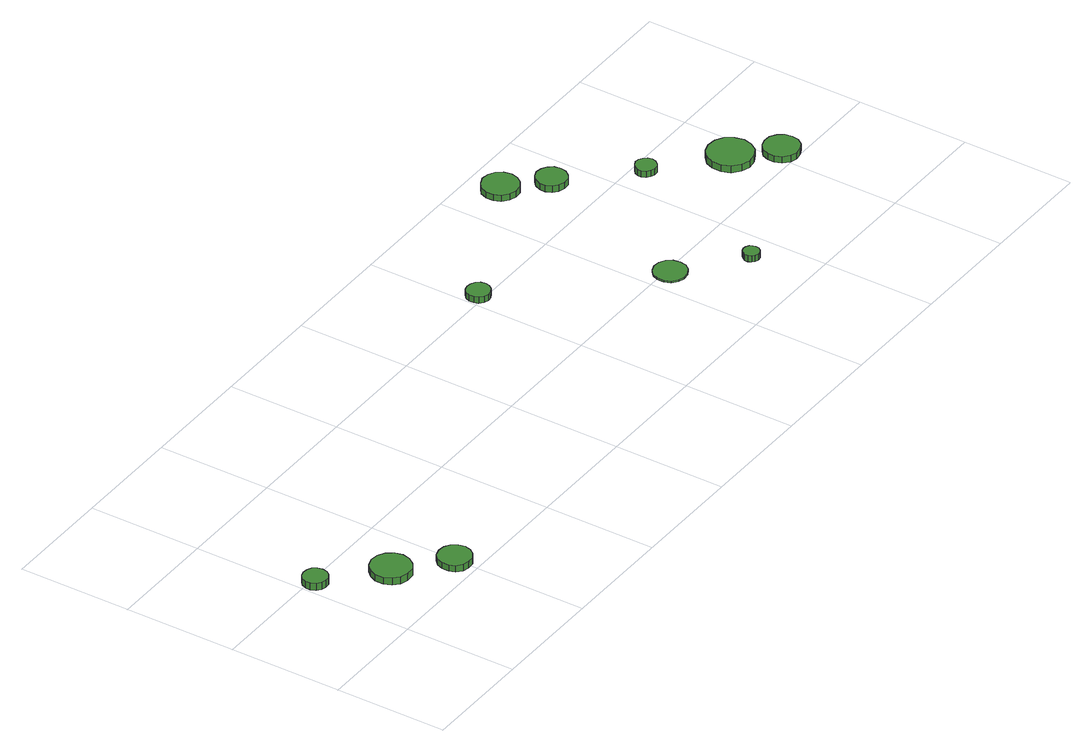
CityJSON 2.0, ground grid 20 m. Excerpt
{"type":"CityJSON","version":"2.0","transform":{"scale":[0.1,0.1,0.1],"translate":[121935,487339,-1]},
"CityObjects":{
"tree1":{"type":"SolitaryVegetationObject","attributes":{"function":"something"},"geometry":[{"type":"MultiSurface","lod":"1","boundaries":[[[0,1,2,3,4,5,6,7,8,9,10,11,12,13,14]],[[15,16,17,18,19,20,21,22,23,24,25,26,27,28,29]],[[0,29,28,1]],[[1,28,27,2]],[[2,27,26,3]],[[3,26,25,4]],[[4,25,24,5]],[[5,24,23,6]],[[6,23,22,7]],[[7,22,21,8]],[[8,21,20,9]],[[9,20,19,10]],[[10,19,18,11]],[[11,18,17,12]],[[12,17,16,13]],[[13,16,15,14]],[[14,15,29,0]]]}]},
"tree2":{"type":"SolitaryVegetationObject","attributes":{"function":"something"},"geometry":[{"type":"MultiSurface","lod":"1","boundaries":[[[30,31,32,33,34,35,36,37,38,39,40,41,42,43,44]],[[45,46,47,48,49,50,51,52,53,54,55,56,57,58,59]],[[30,59,58,31]],[[31,58,57,32]],[[32,57,56,33]],[[33,56,55,34]],[[34,55,54,35]],[[35,54,53,36]],[[36,53,52,37]],[[37,52,51,38]],[[38,51,50,39]],[[39,50,49,40]],[[40,49,48,41]],[[41,48,47,42]],[[42,47,46,43]],[[43,46,45,44]],[[44,45,59,30]]]}]},
"tree3":{"type":"SolitaryVegetationObject","attributes":{"function":"something"},"geometry":[{"type":"MultiSurface","lod":"1","boundaries":[[[60,61,62,63,64,65,66,67,68,69,70,71,72,73,74]],[[75,76,77,78,79,80,81,82,83,84,85,86,87,88,89]],[[60,89,88,61]],[[61,88,87,62]],[[62,87,86,63]],[[63,86,85,64]],[[64,85,84,65]],[[65,84,83,66]],[[66,83,82,67]],[[67,82,81,68]],[[68,81,80,69]],[[69,80,79,70]],[[70,79,78,71]],[[71,78,77,72]],[[72,77,76,73]],[[73,76,75,74]],[[74,75,89,60]]]}]},
"tree4":{"type":"SolitaryVegetationObject","attributes":{"function":"something"},"geometry":[{"type":"MultiSurface","lod":"1","boundaries":[[[90,91,92,93,94,95,96,97,98,99,100,101,102,103,104]],[[105,106,107,108,109,110,111,112,113,114,115,116,117,118,119]],[[90,119,118,91]],[[91,118,117,92]],[[92,117,116,93]],[[93,116,115,94]],[[94,115,114,95]],[[95,114,113,96]],[[96,113,112,97]],[[97,112,111,98]],[[98,111,110,99]],[[99,110,109,100]],[[100,109,108,101]],[[101,108,107,102]],[[102,107,106,103]],[[103,106,105,104]],[[104,105,119,90]]]}]},
"tree5":{"type":"SolitaryVegetationObject","attributes":{"function":"something"},"geometry":[{"type":"MultiSurface","lod":"1","boundaries":[[[120,121,122,123,124,125,126,127,128,129,130,131,132,133,134]],[[135,136,137,138,139,140,141,142,143,144,145,146,147,148,149]],[[120,149,148,121]],[[121,148,147,122]],[[122,147,146,123]],[[123,146,145,124]],[[124,145,144,125]],[[125,144,143,126]],[[126,143,142,127]],[[127,142,141,128]],[[128,141,140,129]],[[129,140,139,130]],[[130,139,138,131]],[[131,138,137,132]],[[132,137,136,133]],[[133,136,135,134]],[[134,135,149,120]]]}]},
"tree6":{"type":"SolitaryVegetationObject","attributes":{"function":"something"},"geometry":[{"type":"MultiSurface","lod":"1","boundaries":[[[150,151,152,153,154,155,156,157,158,159,160,161,162,163,164]],[[165,166,167,168,169,170,171,172,173,174,175,176,177,178,179]],[[150,179,178,151]],[[151,178,177,152]],[[152,177,176,153]],[[153,176,175,154]],[[154,175,174,155]],[[155,174,173,156]],[[156,173,172,157]],[[157,172,171,158]],[[158,171,170,159]],[[159,170,169,160]],[[160,169,168,161]],[[161,168,167,162]],[[162,167,166,163]],[[163,166,165,164]],[[164,165,179,150]]]}]},
"tree7":{"type":"SolitaryVegetationObject","attributes":{"function":"something"},"geometry":[{"type":"MultiSurface","lod":"1","boundaries":[[[180,181,182,183,184,185,186,187,188,189,190,191,192,193,194]],[[195,196,197,198,199,200,201,202,203,204,205,206,207,208,209]],[[180,209,208,181]],[[181,208,207,182]],[[182,207,206,183]],[[183,206,205,184]],[[184,205,204,185]],[[185,204,203,186]],[[186,203,202,187]],[[187,202,201,188]],[[188,201,200,189]],[[189,200,199,190]],[[190,199,198,191]],[[191,198,197,192]],[[192,197,196,193]],[[193,196,195,194]],[[194,195,209,180]]]}]},
"tree8":{"type":"SolitaryVegetationObject","attributes":{"function":"something"},"geometry":[{"type":"MultiSurface","lod":"1","boundaries":[[[210,211,212,213,214,215,216,217,218,219,220,221,222,223,224]],[[225,226,227,228,229,230,231,232,233,234,235,236,237,238,239]],[[210,239,238,211]],[[211,238,237,212]],[[212,237,236,213]],[[213,236,235,214]],[[214,235,234,215]],[[215,234,233,216]],[[216,233,232,217]],[[217,232,231,218]],[[218,231,230,219]],[[219,230,229,220]],[[220,229,228,221]],[[221,228,227,222]],[[222,227,226,223]],[[223,226,225,224]],[[224,225,239,210]]]}]},
"tree9":{"type":"SolitaryVegetationObject","attributes":{"function":"something"},"geometry":[{"type":"MultiSurface","lod":"1","boundaries":[[[240,241,242,243,244,245,246,247,248,249,250,251,252,253,254]],[[255,256,257,258,259,260,261,262,263,264,265,266,267,268,269]],[[240,269,268,241]],[[241,268,267,242]],[[242,267,266,243]],[[243,266,265,244]],[[244,265,264,245]],[[245,264,263,246]],[[246,263,262,247]],[[247,262,261,248]],[[248,261,260,249]],[[249,260,259,250]],[[250,259,258,251]],[[251,258,257,252]],[[252,257,256,253]],[[253,256,255,254]],[[254,255,269,240]]]}]},
"tree10":{"type":"SolitaryVegetationObject","attributes":{"function":"something"},"geometry":[{"type":"MultiSurface","lod":"1","boundaries":[[[270,271,272,273,274,275,276,277,278,279,280,281,282,283,284]],[[285,286,287,288,289,290,291,292,293,294,295,296,297,298,299]],[[270,299,298,271]],[[271,298,297,272]],[[272,297,296,273]],[[273,296,295,274]],[[274,295,294,275]],[[275,294,293,276]],[[276,293,292,277]],[[277,292,291,278]],[[278,291,290,279]],[[279,290,289,280]],[[280,289,288,281]],[[281,288,287,282]],[[282,287,286,283]],[[283,286,285,284]],[[284,285,299,270]]]}]},
"tree11":{"type":"SolitaryVegetationObject","attributes":{"function":"something"},"geometry":[{"type":"MultiSurface","lod":"1","boundaries":[[[300,301,302,303,304,305,306,307,308,309,310,311,312,313,314]],[[315,316,317,318,319,320,321,322,323,324,325,326,327,328,329]],[[300,329,328,301]],[[301,328,327,302]],[[302,327,326,303]],[[303,326,325,304]],[[304,325,324,305]],[[305,324,323,306]],[[306,323,322,307]],[[307,322,321,308]],[[308,321,320,309]],[[309,320,319,310]],[[310,319,318,311]],[[311,318,317,312]],[[312,317,316,313]],[[313,316,315,314]],[[314,315,329,300]]]}]}
},
"vertices":[
[43,189,27],[41,198,27],[36,205,27],[28,209,27],[19,210,27],[11,208,27],[4,202,27],[0,193,27],[0,184,27],[4,176,27],[11,170,27],[19,168,27],[28,168,27],[36,173,27],[41,180,27],[41,180,14],[36,173,14],[28,168,14],[19,168,14],[11,170,14],[4,176,14],[0,184,14],[0,193,14],[4,202,14],[11,208,14],[19,210,14],[28,209,14],[36,205,14],[41,198,14],[43,189,14],
[145,104,28],[142,118,28],[133,130,28],[121,137,28],[106,139,28],[92,134,28],[82,124,28],[76,111,28],[76,96,28],[82,83,28],[92,73,28],[106,69,28],[121,70,28],[133,78,28],[142,90,28],[142,90,15],[133,78,15],[121,70,15],[106,69,15],[92,73,15],[82,83,15],[76,96,15],[76,111,15],[82,124,15],[92,134,15],[106,139,15],[121,137,15],[133,130,15],[142,118,15],[145,104,15],
[221,36,26],[218,48,26],[211,58,26],[201,64,26],[189,65,26],[177,62,26],[168,53,26],[164,42,26],[164,30,26],[168,19,26],[177,11,26],[189,8,26],[201,9,26],[211,15,26],[218,25,26],[218,25,14],[211,15,14],[201,9,14],[189,8,14],[177,11,14],[168,19,14],[164,30,14],[164,42,14],[168,53,14],[177,62,14],[189,65,14],[201,64,14],[211,58,14],[218,48,14],[221,36,14],
[835,404,30],[833,412,30],[828,419,30],[820,423,30],[812,424,30],[804,422,30],[797,416,30],[794,408,30],[794,400,30],[797,392,30],[804,386,30],[812,383,30],[820,384,30],[828,389,30],[833,396,30],[833,396,18],[828,389,18],[820,384,18],[812,383,18],[804,386,18],[797,392,18],[794,400,18],[794,408,18],[797,416,18],[804,422,18],[812,424,18],[820,423,18],[828,419,18],[833,412,18],[835,404,18],
[1075,193,12],[1073,205,12],[1066,215,12],[1055,221,12],[1043,222,12],[1032,218,12],[1023,210,12],[1018,199,12],[1018,187,12],[1023,176,12],[1032,168,12],[1043,164,12],[1055,166,12],[1066,172,12],[1073,181,12],[1073,181,9],[1066,172,9],[1055,166,9],[1043,164,9],[1032,168,9],[1023,176,9],[1018,187,9],[1018,199,9],[1023,210,9],[1032,218,9],[1043,222,9],[1055,221,9],[1066,215,9],[1073,205,9],[1075,193,9],
[1159,105,27],[1158,110,27],[1155,115,27],[1150,118,27],[1144,119,27],[1138,117,27],[1134,113,27],[1131,108,27],[1131,102,27],[1134,96,27],[1138,92,27],[1144,90,27],[1150,91,27],[1155,94,27],[1158,99,27],[1158,99,15],[1155,94,15],[1150,91,15],[1144,90,15],[1138,92,15],[1134,96,15],[1131,102,15],[1131,108,15],[1134,113,15],[1138,117,15],[1144,119,15],[1150,118,15],[1155,115,15],[1158,110,15],[1159,105,15],
[1110,537,28],[1107,550,28],[1099,561,28],[1088,567,28],[1075,569,28],[1062,564,28],[1052,556,28],[1047,543,28],[1047,530,28],[1052,518,28],[1062,509,28],[1075,505,28],[1088,506,28],[1099,513,28],[1107,524,28],[1107,524,16],[1099,513,16],[1088,506,16],[1075,505,16],[1062,509,16],[1052,518,16],[1047,530,16],[1047,543,16],[1052,556,16],[1062,564,16],[1075,569,16],[1088,567,16],[1099,561,16],[1107,550,16],[1110,537,16],
[1168,482,26],[1166,493,26],[1159,502,26],[1150,507,26],[1139,509,26],[1128,505,26],[1120,498,26],[1115,487,26],[1115,476,26],[1120,466,26],[1128,459,26],[1139,455,26],[1150,456,26],[1159,462,26],[1166,471,26],[1166,471,14],[1159,462,14],[1150,456,14],[1139,455,14],[1128,459,14],[1120,466,14],[1115,476,14],[1115,487,14],[1120,498,14],[1128,505,14],[1139,509,14],[1150,507,14],[1159,502,14],[1166,493,14],[1168,482,14],
[1272,377,24],[1270,384,24],[1265,390,24],[1259,394,24],[1251,395,24],[1244,392,24],[1238,387,24],[1235,380,24],[1235,373,24],[1238,366,24],[1244,361,24],[1251,358,24],[1259,359,24],[1265,363,24],[1270,369,24],[1270,369,12],[1265,363,12],[1259,359,12],[1251,358,12],[1244,361,12],[1238,366,12],[1235,373,12],[1235,380,12],[1238,387,12],[1244,392,12],[1251,395,12],[1259,394,12],[1265,390,12],[1270,384,12],[1272,377,12],
[1393,282,27],[1389,298,27],[1380,312,27],[1366,320,27],[1349,322,27],[1334,317,27],[1321,306,27],[1315,291,27],[1315,274,27],[1321,259,27],[1334,248,27],[1349,243,27],[1366,245,27],[1380,253,27],[1389,266,27],[1389,266,14],[1380,253,14],[1366,245,14],[1349,243,14],[1334,248,14],[1321,259,14],[1315,274,14],[1315,291,14],[1321,306,14],[1334,317,14],[1349,322,14],[1366,320,14],[1380,312,14],[1389,298,14],[1393,282,14],
[1445,225,25],[1443,238,25],[1435,248,25],[1424,255,25],[1411,256,25],[1399,252,25],[1389,243,25],[1384,232,25],[1384,219,25],[1389,207,25],[1399,198,25],[1411,194,25],[1424,196,25],[1435,202,25],[1443,213,25],[1443,213,13],[1435,202,13],[1424,196,13],[1411,194,13],[1399,198,13],[1389,207,13],[1384,219,13],[1384,232,13],[1389,243,13],[1399,252,13],[1411,256,13],[1424,255,13],[1435,248,13],[1443,238,13],[1445,225,13]
]}
